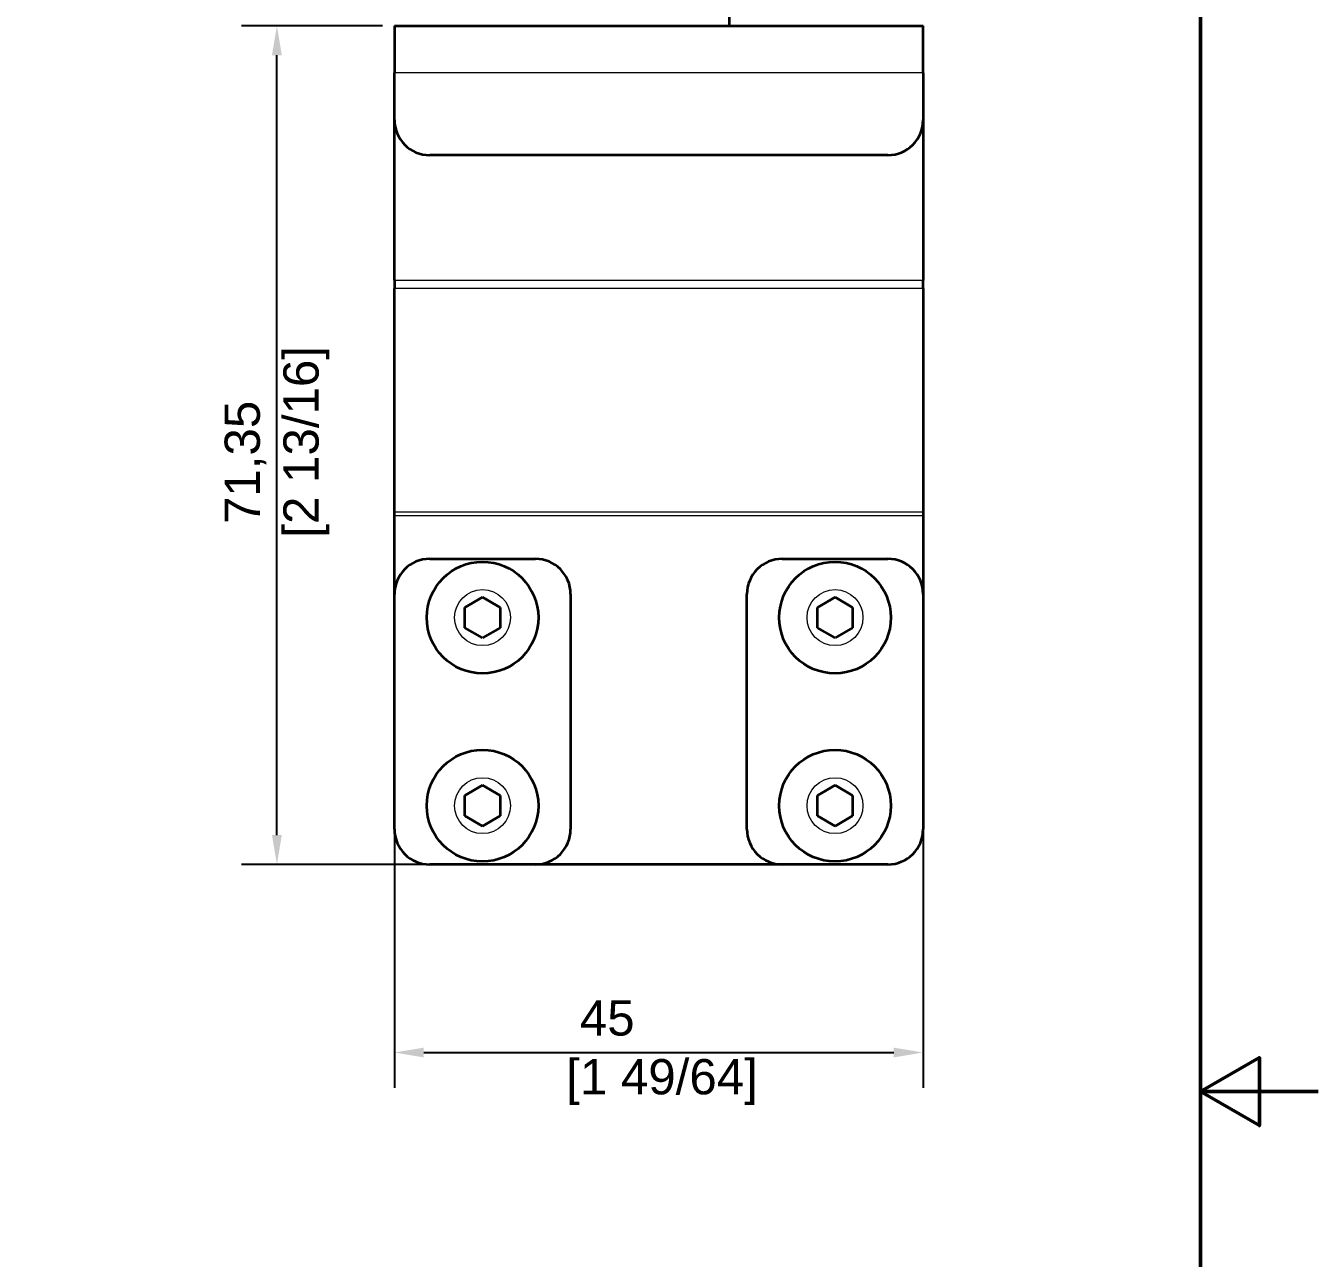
# Model space of a CAD drawing. Header units: millimetres. Extents: x 0 to 210, y 0 to 297.
# Drawn here: x 100 to 210, y 134.3 to 239.2 of the extents above; entities that cross this region are included whole.
import ezdxf

# ---------------------------------------------------------------- set-up
doc = ezdxf.new("R2010")
doc.units = ezdxf.units.MM
for name, color, linetype, lineweight in [('Arêtes tangentes visibles(ISO)', 7, 'Continuous', 18), ('Arêtes visibles(ISO)', 7, 'Continuous', 35), ('Cadre_0', 7, 'Continuous', 50), ('Cotes(ISO)', 7, 'Continuous', 18)]:
    doc.layers.add(name, color=color, linetype=linetype, lineweight=lineweight)
doc.styles.add('MANTION', font='arial.ttf')
doc.dimstyles.new('Plan commercial', dxfattribs={"dimtxt": 3, "dimasz": 2.5, "dimexe": 3, "dimexo": 1, "dimgap": 0.762, "dimtad": 1, "dimrnd": 1e-08, "dimtxsty": 'MANTION', "dimcen": 0.09, "dimdle": 10, "dimclrd": 7, "dimclre": 7, "dimclrt": 256, "dimazin": 2, "dimtfac": 0.5, "dimtmove": 0, "dimatfit": 3, "dimfxl": 0, "dimtolj": 1, "dimlwd": 25, "dimlwe": 25, "dimarcsym": 0})

# ---------------------------------------------------------------- blocks, each defined once
blk = doc.blocks.new('Cadres Cadre par défaut')
at = {"layer": 'Cadre_0', "flags": 128}
for points in [[(10, 10), (10, 287), (200, 287), (200, 10), (10, 10)], [(210, 148.5), (200, 148.5), (205, 151.39), (205, 145.61), (200, 148.5)]]:
    blk.add_lwpolyline(points, dxfattribs=at)
blk = doc.blocks.new('*D4')
at = {"layer": 'Cotes(ISO)', "color": 7, "linetype": 'Continuous', "lineweight": 25, "transparency": 16777216}
for p, q in [((131.38, 196.83), (131.38, 148.83)), ((176.38, 196.83), (176.38, 148.83)), ((133.88, 151.83), (173.88, 151.83))]:
    blk.add_line(p, q, dxfattribs=at)
at = {"layer": 'Cotes(ISO)', "color": 7, "linetype": 'Continuous', "transparency": 16777216}
for points in [[(133.88, 152.24), (133.88, 151.41), (131.38, 151.83)], [(173.88, 152.24), (173.88, 151.41), (176.38, 151.83)]]:
    blk.add_solid(points, dxfattribs=at)
at = {"layer": 'Defpoints', "color": 0, "linetype": 'Continuous', "transparency": 16777216}
for p in [(131.38, 197.83), (176.38, 197.83), (176.38, 151.83)]:
    blk.add_point(p, dxfattribs=at)
at = {"layer": 'Cotes(ISO)', "color": 154, "linetype": 'Continuous', "lineweight": 25, "true_color": 0x004691, "transparency": 16777216, "insert": (146, 156.27), "char_height": 3, "attachment_point": 1, "style": 'MANTION'}
blk.add_mtext('\\A1; 45\\P[1 49/64]', dxfattribs=at)
blk = doc.blocks.new('*D5')
at = {"layer": 'Cotes(ISO)', "color": 7, "linetype": 'Continuous', "lineweight": 25, "transparency": 16777216}
for p, q in [((130.38, 239.18), (118.38, 239.18)), ((121.38, 170.33), (121.38, 236.68)), ((142.38, 167.83), (118.38, 167.83))]:
    blk.add_line(p, q, dxfattribs=at)
at = {"layer": 'Cotes(ISO)', "color": 7, "linetype": 'Continuous', "transparency": 16777216}
for points in [[(120.96, 236.68), (121.8, 236.68), (121.38, 239.18)], [(120.96, 170.33), (121.8, 170.33), (121.38, 167.83)]]:
    blk.add_solid(points, dxfattribs=at)
at = {"layer": 'Defpoints', "color": 0, "linetype": 'Continuous', "transparency": 16777216}
for p in [(121.38, 239.18), (131.38, 239.18), (143.38, 167.83)]:
    blk.add_point(p, dxfattribs=at)
at = {"layer": 'Cotes(ISO)', "color": 154, "linetype": 'Continuous', "lineweight": 25, "true_color": 0x004691, "transparency": 16777216, "insert": (116.93, 195.63), "char_height": 3, "attachment_point": 1, "rotation": 90, "style": 'MANTION'}
blk.add_mtext('\\A1; 71,35\\P[2 13/16]', dxfattribs=at)

msp = doc.modelspace()

# ---------------------------------------------------------------- linework, layer by layer
at = {"layer": 'Arêtes tangentes visibles(ISO)'}
for p, q in [((176.382, 235.179), (131.382, 235.179)), ((131.382, 217.529), (176.382, 217.529)), ((176.382, 216.834), (131.382, 216.834)), ((131.382, 197.827), (176.382, 197.827)), ((176.382, 197.48), (131.382, 197.48))]:
    msp.add_line(p, q, dxfattribs=at)
for centre in [(138.882, 188.83), (168.882, 188.83), (138.882, 172.83), (168.882, 172.83)]:
    msp.add_circle(centre, 2.38, dxfattribs=at)
at = {"layer": 'Arêtes visibles(ISO)'}
for p, q in [((159.882, 240.379), (159.882, 239.179)), ((131.382, 239.179), (176.382, 239.179)), ((131.382, 239.179), (131.382, 235.179)), ((176.382, 235.179), (176.382, 239.179)), ((131.382, 231.179), (131.382, 235.179)), ((176.382, 235.179), (176.382, 231.179)), ((131.382, 217.529), (131.382, 231.179)), ((176.382, 231.179), (176.382, 217.529)), ((173.382, 228.179), (134.382, 228.179)), ((131.382, 217.529), (131.382, 216.834)), ((131.382, 197.827), (131.382, 216.834)), ((176.382, 216.834), (176.382, 217.529)), ((176.382, 216.834), (176.382, 197.827)), ((131.382, 197.48), (131.382, 197.827)), ((131.382, 190.83), (131.382, 197.48)), ((176.382, 197.827), (176.382, 197.48)), ((176.382, 197.48), (176.382, 190.83)), ((134.382, 193.83), (143.382, 193.83)), ((164.382, 193.83), (173.382, 193.83)), ((131.382, 170.83), (131.382, 190.83)), ((137.382, 189.696), (138.882, 190.562)), ((138.882, 190.562), (140.382, 189.696)), ((146.382, 190.83), (146.382, 170.83)), ((161.382, 170.83), (161.382, 190.83)), ((167.382, 189.696), (168.882, 190.562)), ((168.882, 190.562), (170.382, 189.696)), ((176.382, 190.83), (176.382, 170.83)), ((137.382, 187.964), (137.382, 189.696)), ((140.382, 189.696), (140.382, 187.964)), ((167.382, 187.964), (167.382, 189.696)), ((170.382, 189.696), (170.382, 187.964)), ((138.882, 187.098), (137.382, 187.964)), ((140.382, 187.964), (138.882, 187.098)), ((168.882, 187.098), (167.382, 187.964)), ((170.382, 187.964), (168.882, 187.098)), ((137.382, 173.696), (138.882, 174.562)), ((138.882, 174.562), (140.382, 173.696)), ((167.382, 173.696), (168.882, 174.562)), ((168.882, 174.562), (170.382, 173.696)), ((137.382, 171.964), (137.382, 173.696)), ((140.382, 173.696), (140.382, 171.964)), ((167.382, 171.964), (167.382, 173.696)), ((170.382, 173.696), (170.382, 171.964)), ((138.882, 171.098), (137.382, 171.964)), ((140.382, 171.964), (138.882, 171.098)), ((168.882, 171.098), (167.382, 171.964)), ((170.382, 171.964), (168.882, 171.098)), ((143.382, 167.83), (134.382, 167.83)), ((164.382, 167.83), (143.382, 167.83)), ((173.382, 167.83), (164.382, 167.83))]:
    msp.add_line(p, q, dxfattribs=at)
for centre in [(138.882, 188.83), (168.882, 188.83), (138.882, 172.83), (168.882, 172.83)]:
    msp.add_circle(centre, 4.75, dxfattribs=at)
for centre, start, end in [((134.382, 231.179), 180, 270), ((173.382, 231.179), 270, 0), ((134.382, 190.83), 90, 180), ((143.382, 190.83), 0, 90), ((164.382, 190.83), 90, 180), ((173.382, 190.83), 0, 90), ((134.382, 170.83), 180, 270), ((143.382, 170.83), 270, 0), ((164.382, 170.83), 180, 270), ((173.382, 170.83), 270, 0)]:
    msp.add_arc(centre, 3, start, end, dxfattribs=at)

# ---------------------------------------------------------------- block references
msp.add_blockref('Cadres Cadre par défaut', (0, 0))

# ---------------------------------------------------------------- dimensions: what is measured, and where the dimension line sits
at = {"layer": 'Cotes(ISO)', "color": 7, "linetype": 'Continuous', "lineweight": 25}
dim = msp.add_linear_dim(base=(121.382, 239.179), p1=(143.382, 167.83), p2=(131.382, 239.179), angle=90, text=' <>\\X[2 13/16]', dimstyle='Plan commercial', override={"dimdec": 2, "dimpost": '\\X', "dimtp": 0, "dimtm": 0, "dimtdec": 2, "dimtofl": 0, "dimatfit": 1, "dimtvp": -0.25}, dxfattribs=at)
dim.commit()
dim.dimension.update_dxf_attribs({"geometry": '*D5', "text_midpoint": (121.382, 203.505), "dimtype": 160})
dim = msp.add_linear_dim(base=(176.382, 151.827), p1=(131.382, 197.827), p2=(176.382, 197.827), text=' <>\\X[1 49/64]', dimstyle='Plan commercial', override={"dimdec": 2, "dimpost": '\\X', "dimtp": 0, "dimtm": 0, "dimtdec": 2, "dimtofl": 0, "dimatfit": 1, "dimtvp": -0.25}, dxfattribs=at)
dim.commit()
dim.dimension.update_dxf_attribs({"geometry": '*D4', "text_midpoint": (153.882, 151.827), "dimtype": 160})

doc.saveas('drawing.dxf')
